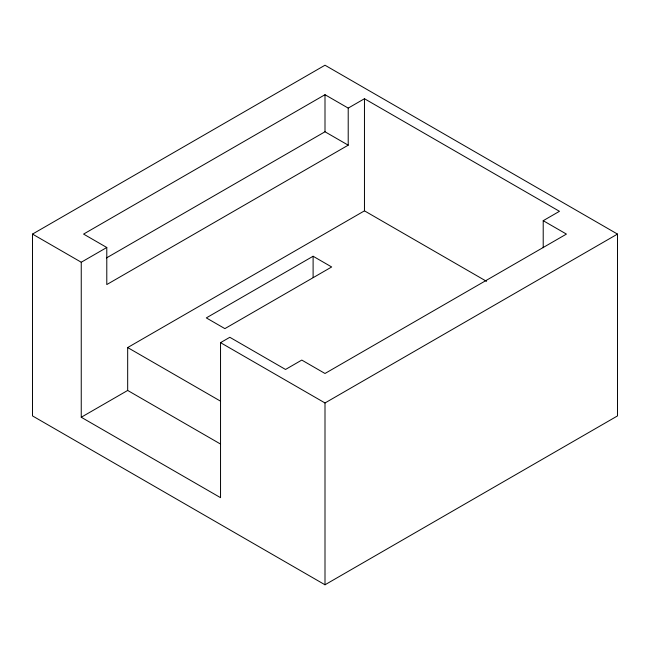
<?xml version="1.0" encoding="UTF-8"?>
<svg xmlns="http://www.w3.org/2000/svg" width="650" height="650" viewBox="0 0 650 650"><rect width="100%" height="100%" fill="white"/><g stroke="black" fill="none" stroke-linecap="round" stroke-linejoin="round"><path stroke-width="0.97" d="M32.5 234.089L325 65.219L617.5 234.089L617.5 415.911L325 584.781L32.5 415.911L32.5 234.089L81.25 262.234L106.787 247.496L106.787 284.562L348.213 145.169L348.213 108.103L325 94.705L83.574 234.089L106.787 247.496M348.213 108.103L364.463 98.727L559.463 211.307L543.213 220.691L543.213 247.739M106.397 257.977L325 131.771L348.213 145.169M220.537 444.056L127.676 390.447L127.676 347.555L364.463 210.844L486.558 281.336M313.105 256.254L206.318 317.899L224.892 328.624L331.679 266.971L313.105 256.254L313.105 277.461M81.25 262.234L81.25 417.251L127.676 390.447M81.25 417.251L220.537 497.664L220.537 342.656L229.824 337.293L285.537 369.46L301.787 360.076L325 373.482L566.426 234.089L543.213 220.691M220.537 342.656L325 402.967L617.5 234.089M127.676 347.555L220.537 401.164M364.463 98.727L364.463 210.844M325 94.705L325 131.771M325 402.967L325 584.781"/></g></svg>
